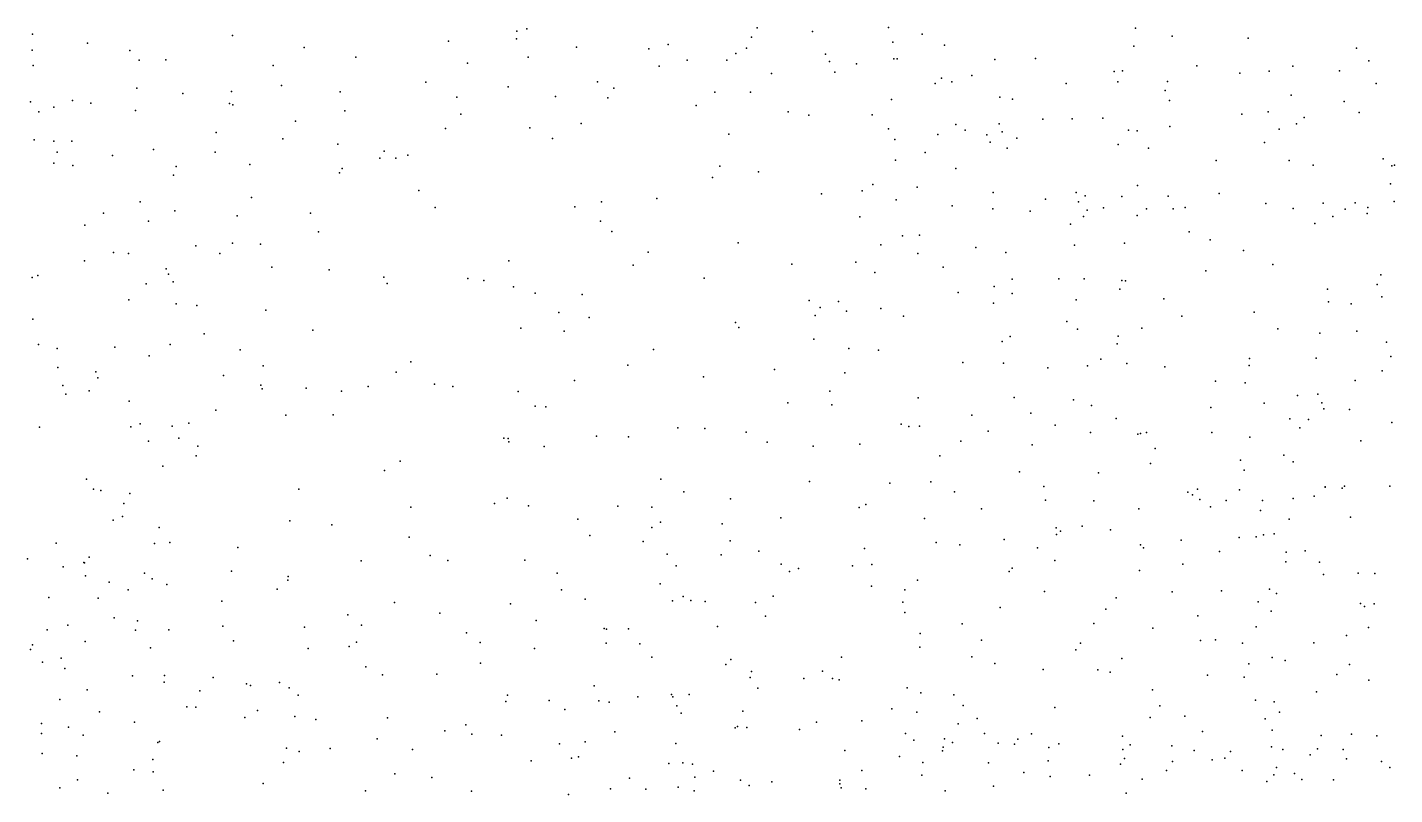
# Model space of a CAD drawing. Header units: metres. Extents: x -23.9 to 23.9, y -28.5 to 28.5.
# Drawn here: x -4.488 to -2.996, y 1.689 to 2.526 of the extents above; entities that cross this region are included whole.
import ezdxf

# ---------------------------------------------------------------- set-up
doc = ezdxf.new("R2010")
doc.units = ezdxf.units.M

msp = doc.modelspace()

# ---------------------------------------------------------------- linework, layer by layer
for p in [(-3.9539, 2.5218, 29.6572), (-3.9428, 2.5244, 23.9117), (-3.6917, 2.5254, 25.2998), (-3.6314, 2.5217, 23.9215), (-3.5483, 2.5261, 14.7969), (-3.2789, 2.5253, 20.0362), (-4.482, 2.5186, 13.2594), (-4.4221, 2.5088, 24.9389), (-4.2639, 2.5172, 24.0741), (-4.0282, 2.5112, 29.7224), (-3.9541, 2.5134, 25.3021), (-3.7889, 2.5073, 25.5042), (-3.6979, 2.5154, 12.933), (-3.5439, 2.51, 14.9836), (-3.5117, 2.5187, 29.3187), (-3.4872, 2.5065, 28.2636), (-3.2807, 2.5054, 25.4958), (-3.2389, 2.5166, 27.944), (-3.156, 2.5143, 27.5697), (-4.4824, 2.5012, 24.502), (-4.3761, 2.5009, 13.9765), (-4.3368, 2.4908, 24.1605), (-4.1859, 2.5041, 25.2012), (-4.1295, 2.4937, 23.9831), (-3.9414, 2.4937, 25.4924), (-3.8889, 2.5046, 19.9425), (-3.8099, 2.5025, 23.8991), (-3.7148, 2.4977, 14.3412), (-3.7032, 2.5033, 25.5134), (-3.6172, 2.497, 29.4038), (-3.5425, 2.4917, 14.7179), (-3.5389, 2.4916, 25.6512), (-3.4324, 2.4912, 12.8157), (-3.388, 2.4922, 29.1716), (-3.038, 2.5035, 9.3423), (-4.4813, 2.4844, 25.8139), (-4.3656, 2.4904, 25.7105), (-4.2195, 2.4846, 29.8212), (-4.0075, 2.4871, 12.8864), (-3.7985, 2.4837, 25.335), (-3.7681, 2.4903, 29.4759), (-3.7249, 2.4902, -21.8711), (-3.6759, 2.4758, 21.7771), (-3.6128, 2.4888, 14.3757), (-3.6071, 2.4771, 25.5304), (-3.5834, 2.4862, 14.5173), (-3.3022, 2.4778, 11.5784), (-3.2931, 2.4786, 28.0436), (-3.212, 2.484, 26.2864), (-3.1652, 2.4762, 12.7736), (-3.1332, 2.4784, 15.6091), (-3.1074, 2.4837, 26.368), (-3.0564, 2.4788, 12.7877), (-3.0246, 2.4895, 27.2984), (-4.2106, 2.4627, 12.9254), (-4.053, 2.4663, 14.2572), (-3.9631, 2.4614, 14.293), (-3.8659, 2.4668, 14.3124), (-3.4975, 2.4649, 25.4516), (-3.4906, 2.4707, 23.9806), (-3.4792, 2.4667, 15.3095), (-3.4577, 2.4736, 25.7339), (-3.3547, 2.465, 24.0763), (-3.2982, 2.4665, 28.9193), (-3.2441, 2.4672, 15.5555), (-3.0167, 2.4649, 24.224), (-4.4386, 2.4463, 17.3424), (-4.3683, 2.4596, 25.0703), (-4.3181, 2.4541, 29.8256), (-4.2652, 2.4563, 14.0671), (-4.1464, 2.4558, 25.5444), (-4.0193, 2.4499, 25.4483), (-3.9117, 2.4508, 25.3657), (-3.8547, 2.4491, 29.5398), (-3.8479, 2.4596, 12.8761), (-3.7379, 2.4553, 23.9117), (-3.699, 2.4555, 25.383), (-3.5451, 2.4474, 15.1595), (-3.4271, 2.4498, 15.3939), (-3.4132, 2.4477, 25.8369), (-3.2467, 2.4574, 24.1832), (-3.2419, 2.4465, 12.7963), (-3.1093, 2.4521, -21.0285), (-4.4842, 2.4449, 24.5992), (-4.475, 2.434, -21.1673), (-4.4587, 2.439, 24.8091), (-4.4185, 2.4435, 29.8317), (-4.3697, 2.4355, 13.006), (-4.2673, 2.443, 25.1801), (-4.2637, 2.4416, 5.9658), (-4.1414, 2.435, 29.7462), (-4.0148, 2.4315, 25.307), (-3.7584, 2.4408, 12.8883), (-3.6578, 2.434, 12.9251), (-3.1631, 2.4316, 27.8358), (-3.1344, 2.4339, 27.7018), (-3.0514, 2.4452, 15.6501), (-3.035, 2.4333, 5.9076), (-4.1951, 2.4237, 25.2293), (-3.9397, 2.4164, 24.5351), (-3.8836, 2.4211, -15.8679), (-3.6354, 2.4302, -24.4592), (-3.5662, 2.4307, 12.9116), (-3.4749, 2.4201, 25.5227), (-3.4278, 2.421, 28.4302), (-3.3803, 2.4259, 15.4651), (-3.348, 2.4265, 28.5477), (-3.3146, 2.4271, 29.053), (-3.2415, 2.4178, 27.9987), (-3.1036, 2.421, 27.4423), (-3.0952, 2.4277, 24.2064), (-4.4802, 2.4035, 24.9334), (-4.4589, 2.402, 13.0882), (-4.4392, 2.4019, 13.8837), (-4.2816, 2.4116, 24.1145), (-4.209, 2.4044, 14.1082), (-4.0315, 2.4159, 21.5274), (-3.9148, 2.4047, 14.2525), (-3.7226, 2.4096, 14.2775), (-3.5483, 2.4153, 14.4736), (-3.5414, 2.4038, 14.7904), (-3.4948, 2.4091, 29.3453), (-3.4648, 2.4138, 28.3521), (-3.4413, 2.4088, 25.6162), (-3.4245, 2.4123, 12.8809), (-3.4086, 2.4051, 29.2405), (-3.2867, 2.4141, 28.7595), (-3.2773, 2.4133, 28.8533), (-3.1223, 2.415, 12.8289), (-4.4551, 2.3901, 24.4384), (-4.3947, 2.3862, 29.7745), (-4.3501, 2.393, 25.6961), (-4.2828, 2.3899, 22.8507), (-4.1492, 2.3986, 25.4405), (-4.0984, 2.3909, 23.9916), (-4.0727, 2.3867, 29.6245), (-3.5083, 2.3896, 14.6919), (-3.4376, 2.4008, 24.0369), (-3.4191, 2.3942, 25.7256), (-3.2978, 2.3983, 28.0833), (-3.2649, 2.3942, 24.112), (-3.1385, 2.4005, 25.5615), (-4.4587, 2.3781, 25.1022), (-4.4382, 2.3753, 25.7665), (-4.3253, 2.3744, 24.1915), (-4.2451, 2.3764, 25.2829), (-4.1442, 2.372, 5.4054), (-4.1032, 2.3836, 12.8458), (-4.0858, 2.3833, 25.3509), (-3.7323, 2.3746, 29.49), (-3.5407, 2.3813, 14.3615), (-3.475, 2.3722, 12.9351), (-3.1909, 2.3808, 12.1432), (-3.1116, 2.381, -14.0341), (-3.0852, 2.3759, 27.6404), (-3.0091, 2.3826, 12.8976), (-2.9995, 2.375, 27.5186), (-2.9964, 2.3759, 26.457), (-4.3284, 2.365, 25.2535), (-4.1471, 2.3674, -13.9192), (-3.7403, 2.3622, 12.8623), (-3.6904, 2.3684, 6.1394), (-4.0607, 2.3483, 8.9954), (-3.6214, 2.3446, 23.9675), (-3.5772, 2.3478, 14.9604), (-3.5655, 2.3548, 15.1244), (-3.5171, 2.3519, -20.4618), (-3.4342, 2.3461, 22.6882), (-3.3437, 2.3461, 12.9278), (-3.3339, 2.3424, 28.5588), (-3.2939, 2.3415, 28.672), (-3.2769, 2.3536, 25.5916), (-3.2433, 2.3421, 24.0332), (-3.1877, 2.3449, 12.9006), (-3.0009, 2.3555, 12.043), (-4.3646, 2.3359, 24.2702), (-4.2431, 2.3407, 25.414), (-4.043, 2.3298, 14.162), (-3.8905, 2.3302, 12.8175), (-3.8616, 2.3359, 29.544), (-3.8011, 2.3393, -14.3105), (-3.5401, 2.338, 24.0022), (-3.4789, 2.3316, 28.25), (-3.4348, 2.3281, 28.4007), (-3.3771, 2.3387, 28.4856), (-3.3413, 2.3358, 28.1369), (-3.3318, 2.3269, 25.7028), (-3.3138, 2.3293, 26.0435), (-3.2671, 2.3283, 28.8471), (-3.238, 2.3283, 15.5883), (-3.225, 2.3296, 4.9139), (-3.137, 2.3339, 24.0927), (-3.1071, 2.3284, 15.6464), (-3.0744, 2.3345, 12.9392), (-3.0503, 2.3278, 25.5797), (-3.0394, 2.3347, 8.9834), (-3.0258, 2.3298, 15.6702), (-2.9969, 2.336, 11.7761), (-4.4048, 2.3234, 13.9641), (-4.3556, 2.3146, 12.9433), (-4.327, 2.326, 14.0257), (-4.2587, 2.3205, 29.6564), (-4.1789, 2.3236, 24.0731), (-3.8624, 2.3147, 14.1799), (-3.5799, 2.3193, 14.2824), (-3.3939, 2.3256, 24.0912), (-3.3357, 2.3197, 25.8043), (-3.2773, 2.3208, 28.9456), (-3.0833, 2.3122, 24.0191), (-3.0637, 2.3197, 27.7025), (-3.0263, 2.323, 11.8769), (-4.425, 2.3104, 29.6738), (-4.1701, 2.3032, 29.5874), (-3.8501, 2.3036, 23.9577), (-3.5333, 2.2987, 12.9557), (-3.5145, 2.2995, 15.3013), (-3.3501, 2.3114, 15.5122), (-3.2207, 2.303, 27.9929), (-4.3038, 2.2877, 23.6411), (-4.2641, 2.2907, 4.309), (-4.2334, 2.2895, 9.962), (-3.7125, 2.2912, 15.041), (-3.5569, 2.2888, 14.7919), (-3.4531, 2.2859, 28.3194), (-3.3457, 2.2887, 25.9387), (-3.2911, 2.2909, 26.1346), (-3.1976, 2.2944, 25.575), (-3.1614, 2.2826, 23.9707), (-4.4255, 2.2714, 12.981), (-4.3939, 2.2806, 24.3839), (-4.3774, 2.2795, 25.3399), (-4.2779, 2.2795, -18.9853), (-3.9625, 2.2715, 14.1519), (-3.8104, 2.2808, -13.3797), (-3.6539, 2.2678, 14.2101), (-3.5842, 2.27, 15.0566), (-3.5163, 2.2794, 14.5966), (-3.4204, 2.2806, 15.4431), (-3.1292, 2.2673, 13.0195), (-4.4826, 2.2533, 29.5476), (-4.4762, 2.2555, 25.7663), (-4.3364, 2.2627, 25.4538), (-4.3336, 2.257, 25.5595), (-4.2209, 2.2644, 12.848), (-4.1584, 2.2616, 14.1191), (-4.0989, 2.2535, 24.0573), (-4.0074, 2.2523, 29.5401), (-3.8268, 2.2667, 12.8065), (-3.7496, 2.2526, 23.9857), (-3.5632, 2.2588, 15.1616), (-3.4888, 2.2647, 14.4813), (-3.2025, 2.2606, 26.3232), (-3.0116, 2.2561, 26.3626), (-4.358, 2.2465, 25.655), (-4.3286, 2.2486, 29.5792), (-4.0952, 2.2466, 29.5374), (-3.9898, 2.2499, 12.7933), (-3.9575, 2.2432, 24.0062), (-3.4332, 2.2433, 24.0583), (-3.4134, 2.2516, 13.0034), (-3.3627, 2.2517, 28.1572), (-3.3351, 2.2518, 24.042), (-3.2961, 2.2407, 13.039), (-3.2938, 2.25, 25.8317), (-3.2898, 2.2495, 29.0189), (-3.0697, 2.2406, 11.8943), (-3.0156, 2.2456, 23.8992), (-4.377, 2.2288, 28.088), (-4.3255, 2.2247, 24.3021), (-4.3029, 2.2227, 12.8849), (-3.9339, 2.2362, -19.6029), (-3.8825, 2.2348, 29.5293), (-3.6348, 2.2282, 29.4552), (-3.6029, 2.227, 14.2826), (-3.4724, 2.2369, 14.3902), (-3.4341, 2.2253, 28.4045), (-3.4137, 2.236, 29.2633), (-3.3439, 2.2291, 29.1603), (-3.2482, 2.2301, 25.667), (-3.0687, 2.2268, 12.0545), (-3.044, 2.2246, 11.7425), (-3.0104, 2.2321, 15.6714), (-4.4818, 2.2078, 13.9113), (-4.2276, 2.2178, 24.1817), (-3.908, 2.2151, 5.7722), (-3.8749, 2.2097, 24.0176), (-3.6283, 2.2117, 14.6685), (-3.623, 2.2206, 14.8056), (-3.5941, 2.2167, 14.9168), (-3.5568, 2.2195, 12.9236), (-3.5321, 2.2112, 29.3812), (-3.2287, 2.2112, -17.7624), (-3.1495, 2.2156, 27.8778), (-4.1762, 2.1959, 29.5486), (-3.9493, 2.1982, -16.977), (-3.9023, 2.1948, 12.7897), (-3.7152, 2.2042, 14.1886), (-3.7118, 2.1987, 12.8341), (-3.3539, 2.2053, 28.5236), (-3.3422, 2.1971, 23.9417), (-3.272, 2.1979, 28.8511), (-3.1239, 2.1973, 26.2963), (-3.078, 2.1926, 11.8211), (-3.0378, 2.1948, 12.2025), (-4.4756, 2.1804, 13.0185), (-4.3321, 2.1801, 20.3657), (-4.2948, 2.1918, 5.0034), (-3.6298, 2.186, 14.5245), (-3.4245, 2.1834, 15.4168), (-3.4158, 2.189, 21.8847), (-3.299, 2.181, 28.6719), (-3.2978, 2.1893, 15.5394), (-3.0052, 2.1827, 23.815), (-4.455, 2.1759, 9.3936), (-4.3924, 2.1772, 29.4233), (-4.355, 2.1677, 14.0313), (-4.2554, 2.1743, 29.4992), (-3.8049, 2.1746, 14.1503), (-3.5917, 2.1758, 14.4379), (-3.5594, 2.1741, 15.1451), (-3.3168, 2.1643, 13.0833), (-3.1547, 2.1649, 15.6208), (-3.0821, 2.1653, 25.5723), (-3.0007, 2.167, 11.355), (-4.4543, 2.155, 28.0002), (-4.413, 2.1505, 25.5943), (-4.2305, 2.1571, 12.8386), (-4.0854, 2.15, 1.2262), (-4.0695, 2.1612, 14.1522), (-3.8327, 2.1576, -18.257), (-3.6728, 2.153, 14.8482), (-3.596, 2.1495, 24.0515), (-3.4673, 2.1605, 12.9877), (-3.423, 2.1597, 23.9687), (-3.3747, 2.1546, -12.3605), (-3.3315, 2.1568, 29.1062), (-3.2884, 2.1594, 28.9565), (-3.247, 2.1557, 25.8787), (-3.1549, 2.1573, 23.8001), (-3.0102, 2.1516, 26.2899), (-4.4489, 2.1355, 24.3723), (-4.4109, 2.1439, 12.9488), (-4.2737, 2.1464, 17.887), (-4.2331, 2.1357, 14.1075), (-4.1836, 2.1326, 29.484), (-4.116, 2.1344, 24.1622), (-4.0436, 2.1368, 12.7866), (-4.0238, 2.1345, 17.3785), (-3.891, 2.1409, 24.2447), (-3.7502, 2.1451, 29.4907), (-3.1917, 2.1401, -23.5605), (-3.1593, 2.1383, 25.6381), (-3.0395, 2.1409, 9.8619), (-4.4459, 2.1261, 13.963), (-4.4203, 2.1297, 25.5092), (-4.3767, 2.1186, 28.1421), (-4.2317, 2.1318, -24.6411), (-4.1451, 2.1295, 12.8059), (-3.9525, 2.1291, 22.9966), (-3.6123, 2.1294, 12.8724), (-3.5162, 2.1222, 15.2635), (-3.4113, 2.1223, 29.2327), (-3.3468, 2.1199, 26.1146), (-3.1025, 2.1247, 12.0615), (-3.0801, 2.1259, 11.3446), (-4.2823, 2.1086, 29.4311), (-4.2057, 2.1032, 24.2274), (-4.154, 2.1037, -23.3119), (-3.9338, 2.1131, 29.5171), (-3.9222, 2.1124, 12.7825), (-3.6581, 2.1165, 14.4253), (-3.6102, 2.1145, 15.0369), (-3.4576, 2.1032, 28.4076), (-3.3933, 2.1052, 15.4347), (-3.327, 2.1137, 23.8254), (-3.197, 2.1115, 13.0957), (-3.1386, 2.1164, 26.2447), (-3.0758, 2.1167, 12.1667), (-3.0736, 2.1102, 11.6866), (-3.0457, 2.1092, 13.1127), (-4.4743, 2.09, 28.1369), (-4.3747, 2.0906, 29.3591), (-4.3648, 2.0936, 24.3091), (-4.3298, 2.091, 12.8962), (-4.3116, 2.0943, 28.0629), (-3.7783, 2.0895, 12.8078), (-3.7489, 2.0886, 14.6927), (-3.5347, 2.0932, 29.3555), (-3.5264, 2.0908, 24.0201), (-3.5148, 2.0913, 10.1311), (-3.3667, 2.0921, 28.1255), (-3.3003, 2.0997, 28.7593), (-3.1108, 2.0992, 11.8854), (-3.0998, 2.0895, 11.5865), (-3.0902, 2.0986, 11.1983), (-2.9996, 2.0953, 11.0611), (-4.3554, 2.0747, 0.9926), (-4.3226, 2.0779, 2.1894), (-3.968, 2.078, 24.1404), (-3.9631, 2.0777, 15.9164), (-3.9627, 2.0742, 14.1613), (-3.8669, 2.0801, 24.1223), (-3.832, 2.0795, 29.4935), (-3.7036, 2.0845, 14.9052), (-3.6807, 2.0736, 29.4419), (-3.4694, 2.0747, 29.2862), (-3.4398, 2.0857, 15.3574), (-3.3282, 2.0843, 29.0415), (-3.2766, 2.0826, 13.0944), (-3.2735, 2.0832, 28.0127), (-3.2671, 2.0841, 25.9912), (-3.1957, 2.0842, 25.8418), (-3.1542, 2.0791, 15.5976), (-3.0332, 2.0751, 23.7203), (-4.3037, 2.0588, 14.0618), (-4.3016, 2.0694, 28.239), (-3.9239, 2.0691, 1.5613), (-3.6306, 2.0695, 24.0951), (-3.5798, 2.0714, 15.1486), (-3.4926, 2.0587, 12.9689), (-3.3918, 2.0709, 28.5199), (-3.2575, 2.0668, 26.1724), (-3.1173, 2.0594, 11.9958), (-4.3398, 2.0477, 27.9932), (-4.0809, 2.0531, 14.1455), (-3.2626, 2.0505, -18.4119), (-3.1645, 2.0541, 25.7642), (-3.1605, 2.0431, 11.5379), (-3.1071, 2.0521, 11.8065), (-4.4231, 2.0335, 28.1809), (-4.0981, 2.0429, 27.0054), (-3.7969, 2.0335, 14.1575), (-3.6347, 2.0307, 15.082), (-3.5471, 2.029, 28.3284), (-3.5022, 2.0303, 28.1956), (-3.4055, 2.0413, 23.8227), (-3.3195, 2.0403, 28.9213), (-4.4156, 2.0226, 24.3011), (-4.4077, 2.021, 13.9837), (-4.3758, 2.0176, 12.939), (-4.1915, 2.0226, 29.4389), (-3.7716, 2.0195, 14.5286), (-3.4765, 2.0196, -14.5907), (-3.3792, 2.0254, 29.1149), (-3.2221, 2.0192, 15.538), (-3.217, 2.0162, 11.2821), (-3.2113, 2.0224, 11.3963), (-3.1658, 2.0216, 11.1351), (-3.0842, 2.0148, 27.9312), (-3.0722, 2.025, 15.6083), (-3.0722, 2.0245, 25.5539), (-3.0535, 2.0234, 12.2583), (-3.0511, 2.0258, 26.2229), (-3.0017, 2.0259, 27.9884), (-4.3826, 2.007, 27.8832), (-4.0696, 2.003, 29.468), (-3.9781, 2.0068, 24.2063), (-3.9643, 2.0126, 12.7904), (-3.9411, 2.0043, 29.4798), (-3.8438, 2.0038, 24.223), (-3.8067, 2.003, 14.6763), (-3.7206, 2.0118, 12.8372), (-3.5803, 2.0023, 29.3485), (-3.5731, 2.0056, 5.5125), (-3.447, 2.0009, 29.2112), (-3.3771, 2.0103, 13.0774), (-3.3245, 2.0099, 28.8224), (-3.2756, 2.0009, 26.052), (-3.209, 2.0113, 25.9476), (-3.1971, 2.0032, 23.6907), (-3.1801, 2.0101, 13.0862), (-3.1426, 1.9991, 26.2028), (-3.1407, 2.0102, 11.7078), (-3.1072, 2.0123, 12.1121), (-4.3942, 1.9887, 21.7854), (-4.3839, 1.9928, 29.3093), (-4.2013, 1.9881, 14.1023), (-4.1555, 1.9836, 28.2571), (-3.8872, 1.9898, 14.1505), (-3.7971, 1.9866, -20.5074), (-3.7297, 1.9845, 15.0052), (-3.6659, 1.9912, 29.4021), (-3.5091, 1.9903, 15.2334), (-3.1116, 1.9898, 14.9711), (-3.0444, 1.992, 23.6626), (-4.344, 1.9806, 26.692), (-4.0713, 1.97, 12.8096), (-3.8742, 1.972, 21.6347), (-3.8066, 1.9807, 14.8119), (-3.3657, 1.9804, 28.658), (-3.3653, 1.9729, 23.7451), (-3.361, 1.9767, 29.0201), (-3.3372, 1.9821, 28.04), (-3.3063, 1.9781, 15.4585), (-3.1661, 1.9697, 25.867), (-3.1476, 1.9703, 11.0106), (-3.1396, 1.9727, 25.7682), (-3.1279, 1.9738, 11.9017), (-4.4562, 1.9635, 26.379), (-4.349, 1.9631, 19.6767), (-4.3322, 1.9644, 28.2604), (-4.2582, 1.959, 28.0386), (-3.8161, 1.9654, 14.5989), (-3.7211, 1.9662, 14.2572), (-3.6899, 1.9549, 15.0795), (-3.5746, 1.9578, 12.9292), (-3.4966, 1.9644, 23.8426), (-3.4707, 1.9617, 28.4817), (-3.4222, 1.9677, 28.1082), (-3.3859, 1.9586, 15.3798), (-3.2736, 1.9618, 26.1294), (-3.2704, 1.9584, 11.3881), (-3.2292, 1.9668, 11.1429), (-3.1873, 1.9543, 27.7974), (-3.0939, 1.9553, 13.0951), (-4.4877, 1.9464, 27.663), (-4.4262, 1.9424, 23.6608), (-4.4255, 1.942, 12.9993), (-4.4202, 1.9483, 26.5276), (-4.1235, 1.9443, 29.4246), (-4.0483, 1.95, 14.1306), (-4.0289, 1.9445, 28.2131), (-3.9451, 1.9451, 18.0282), (-3.7897, 1.9516, 12.8263), (-3.78, 1.939, 24.2356), (-3.731, 1.9508, 14.3416), (-3.6654, 1.9408, 28.2115), (-3.5877, 1.939, 15.1888), (-3.5667, 1.9404, 28.3958), (-3.3672, 1.9445, 28.751), (-3.2274, 1.9406, 11.5858), (-3.1152, 1.9431, 12.0601), (-3.1149, 1.9536, 15.555), (-3.0784, 1.9429, 8.8784), (-4.4486, 1.9377, 13.9171), (-4.4242, 1.928, 28.2103), (-4.3598, 1.931, 22.8207), (-4.3514, 1.9245, 4.3727), (-4.2652, 1.9329, 10.0275), (-4.2034, 1.9272, 29.38), (-3.91, 1.9307, 28.2546), (-3.6564, 1.9326, 12.8831), (-3.6467, 1.9359, -16.6019), (-3.4168, 1.9327, 13.0629), (-3.4134, 1.9363, 29.079), (-3.2746, 1.9338, 27.8864), (-3.0741, 1.9294, 27.9577), (-3.0362, 1.9307, 12.2852), (-3.018, 1.9303, 26.2108), (-4.3986, 1.9209, 24.2696), (-4.3777, 1.9125, 27.7021), (-4.3356, 1.9184, 27.8666), (-4.2153, 1.9134, 12.8729), (-4.2036, 1.9233, 28.3177), (-3.905, 1.9127, 12.8227), (-3.7975, 1.9192, 29.4091), (-3.567, 1.9166, 23.9081), (-3.5305, 1.9127, 29.2351), (-3.5167, 1.9233, 28.1403), (-3.3782, 1.911, 28.8599), (-3.2392, 1.9105, 23.6641), (-3.1851, 1.9116, 11.6927), (-3.1328, 1.9133, 27.8908), (-4.4641, 1.9044, 29.2366), (-4.4103, 1.9034, 26.2419), (-4.2756, 1.9003, -20.0684), (-4.0874, 1.8989, 28.2932), (-3.9609, 1.8973, 24.2157), (-3.8792, 1.9024, 14.122), (-3.7842, 1.9007, 14.9682), (-3.7725, 1.9055, 28.2024), (-3.7642, 1.9012, 28.2864), (-3.7485, 1.8999, 16.1109), (-3.6934, 1.8989, 29.3511), (-3.6743, 1.9057, 24.1184), (-3.5329, 1.8994, 28.4706), (-3.3002, 1.9039, 11.4446), (-3.1451, 1.8997, 11.8366), (-3.1252, 1.9088, 25.7044), (-3.0336, 1.8977, 15.5462), (-3.0294, 1.8944, 25.4572), (-3.0188, 1.8973, 23.6294), (-4.393, 1.882, 26.3357), (-4.138, 1.8854, 28.0852), (-4.0377, 1.8872, 29.4007), (-3.9328, 1.8791, 28.1799), (-3.6826, 1.8839, 28.3424), (-3.5305, 1.888, 12.9906), (-3.4267, 1.8934, 28.0464), (-3.3115, 1.8917, 15.3972), (-3.2112, 1.8844, 10.9937), (-3.131, 1.8893, 11.9214), (-4.4662, 1.8691, 2.6052), (-4.4437, 1.8743, 27.4656), (-4.3699, 1.8686, 12.9883), (-4.3676, 1.8789, 27.5302), (-4.3335, 1.869, 27.7871), (-4.2744, 1.8732, 27.9309), (-4.1855, 1.8718, -13.9884), (-4.1232, 1.874, 29.3755), (-4.0088, 1.8657, 14.1055), (-3.8587, 1.8706, 24.2459), (-3.8562, 1.8699, 14.7283), (-3.8322, 1.87, 14.8721), (-3.7348, 1.8725, 14.1892), (-3.5139, 1.8652, 23.81), (-3.468, 1.8757, 15.3116), (-3.3246, 1.8759, 11.2719), (-3.2602, 1.871, 11.6274), (-3.1475, 1.8722, 15.4824), (-3.025, 1.8717, 10.8208), (-4.4819, 1.8526, 28.2013), (-4.4248, 1.8562, 26.4597), (-4.3532, 1.8494, 27.346), (-4.2629, 1.857, 14.0289), (-4.1366, 1.8507, 12.8664), (-4.1287, 1.8557, 24.1989), (-3.9938, 1.8552, 23.8454), (-3.8564, 1.8546, 14.6076), (-3.8197, 1.8538, 14.4571), (-3.5143, 1.8501, 29.1563), (-3.447, 1.8576, 23.7547), (-3.3391, 1.8546, 23.681), (-3.2082, 1.8573, 25.9937), (-3.1918, 1.8583, 27.811), (-3.1625, 1.8544, 13.0987), (-3.0847, 1.855, 12.1465), (-3.049, 1.8629, 6.0681), (-4.4843, 1.8477, 26.62), (-4.4508, 1.838, 26.1333), (-4.1813, 1.8486, 28.0051), (-3.9344, 1.8487, 28.3118), (-3.8066, 1.8392, 28.33), (-3.7203, 1.8367, 14.2723), (-3.5998, 1.8394, -23.687), (-3.4575, 1.8395, 28.6742), (-3.3443, 1.8472, 27.9122), (-3.2941, 1.8377, 16.2262), (-3.1299, 1.8387, 26.1814), (-3.1158, 1.8356, 25.5682), (-4.471, 1.8337, 29.1748), (-4.4469, 1.8268, 13.0917), (-4.1185, 1.8288, 14.0766), (-4.1005, 1.8199, 28.3525), (-4.041, 1.8206, 12.8604), (-3.9933, 1.8328, 28.1238), (-3.726, 1.8314, 12.8961), (-3.698, 1.8235, 28.1332), (-3.6203, 1.824, 12.9539), (-3.4325, 1.8323, 28.8556), (-3.3798, 1.8258, 13.1026), (-3.3203, 1.8254, 11.5599), (-3.3068, 1.823, 11.0867), (-3.2005, 1.8196, 11.7651), (-3.1556, 1.8318, 23.6162), (-3.0593, 1.8204, 27.9844), (-3.0458, 1.8313, 12.2474), (-4.3731, 1.8189, 26.3879), (-4.3383, 1.8121, 28.3614), (-4.3382, 1.8193, 27.197), (-4.285, 1.8172, 29.2365), (-4.2486, 1.81, 28.4375), (-4.2442, 1.8085, 27.3894), (-4.2125, 1.8115, 27.2877), (-4.2023, 1.8057, 12.9177), (-3.8694, 1.808, 12.8692), (-3.6992, 1.817, 15.146), (-3.6908, 1.8054, -13.0667), (-3.6407, 1.8159, 28.4502), (-3.6097, 1.8161, 23.9141), (-3.6024, 1.8146, 28.095), (-3.5282, 1.8057, 15.2813), (-3.1606, 1.8174, 25.8959), (-3.0245, 1.814, 25.3965), (-4.4522, 1.7929, 13.8119), (-4.4223, 1.8037, 28.2858), (-4.2997, 1.8027, 27.6619), (-4.1922, 1.7978, 27.201), (-3.9659, 1.7908, 29.3331), (-3.9639, 1.7977, 14.08), (-3.9186, 1.7921, 28.1034), (-3.8645, 1.7916, 14.063), (-3.8531, 1.7903, 29.3183), (-3.822, 1.7961, 14.9544), (-3.7852, 1.7984, 28.121), (-3.7836, 1.796, 14.3504), (-3.7657, 1.7986, 24.2112), (-3.5132, 1.8004, 5.1646), (-3.4772, 1.7983, 28.7552), (-3.2604, 1.8037, 15.386), (-3.1482, 1.7924, 27.873), (-3.1277, 1.7906, 11.8772), (-3.0818, 1.8015, 13.1199), (-4.4091, 1.7797, -24.3397), (-4.3138, 1.7849, 29.1635), (-4.304, 1.7847, -15.5242), (-4.2367, 1.781, 13.9946), (-3.9015, 1.7823, 24.2339), (-3.7794, 1.7862, 14.0922), (-3.7746, 1.7781, 29.2786), (-3.7073, 1.7802, 14.2106), (-3.5447, 1.7828, 23.8171), (-3.5177, 1.7793, 28.6765), (-3.467, 1.7867, 27.9652), (-3.3671, 1.7843, 11.4543), (-3.2524, 1.786, 26.135), (-3.2251, 1.7748, 13.1194), (-3.1221, 1.7792, 25.7127), (-4.4721, 1.7669, 27.2369), (-4.4428, 1.7628, 29.0841), (-4.3708, 1.7682, 26.1781), (-4.2505, 1.7734, 27.7734), (-4.1961, 1.7744, 29.2405), (-4.1731, 1.7713, 27.9029), (-4.0949, 1.773, 24.2013), (-4.0095, 1.7655, 28.0311), (-3.7158, 1.7622, 23.6692), (-3.7132, 1.7637, 24.1282), (-3.7028, 1.7626, 29.214), (-3.6457, 1.7603, 28.5214), (-3.6269, 1.7682, 29.1655), (-3.5777, 1.7699, 28.5985), (-3.4724, 1.7665, 21.9766), (-3.4518, 1.7725, 15.3214), (-3.2631, 1.7734, 11.7073), (-3.1376, 1.772, 25.8154), (-3.13, 1.7598, 15.3972), (-4.4721, 1.7559, 27.1397), (-4.4268, 1.7541, 13.1368), (-4.3454, 1.7462, 27.2756), (-4.3436, 1.7471, 28.4321), (-4.1061, 1.7501, 27.9519), (-4.0322, 1.759, 29.2862), (-4.003, 1.7552, 28.4079), (-3.9704, 1.7543, 12.8957), (-3.8792, 1.7469, 14.7369), (-3.847, 1.7577, 14.4834), (-3.7804, 1.745, -24.2523), (-3.5299, 1.7561, 28.9529), (-3.5207, 1.7486, 28.8572), (-3.4875, 1.7501, 22.6308), (-3.4786, 1.7462, -6.0064), (-3.4437, 1.7561, 27.8778), (-3.4287, 1.7454, -5.9493), (-3.4074, 1.7499, -6.0571), (-3.3924, 1.7557, 5.8182), (-3.3626, 1.7449, -6.147), (-3.2934, 1.7531, -5.9939), (-3.206, 1.758, 27.8002), (-3.0765, 1.7537, 26.1944), (-3.0433, 1.7553, 15.4304), (-3.0157, 1.7536, 23.5967), (-4.4715, 1.7343, 13.6939), (-4.4338, 1.7315, 28.3465), (-4.2051, 1.74, 27.4975), (-4.1912, 1.7362, 16.9334), (-4.1574, 1.7397, 27.3075), (-4.0676, 1.7385, 12.9209), (-3.9073, 1.7447, 28.4242), (-3.8867, 1.7307, 29.2463), (-3.596, 1.7373, 27.9873), (-3.5366, 1.7309, 13.108), (-3.4894, 1.737, -6.0896), (-3.489, 1.7411, 23.759), (-3.4112, 1.7445, 23.7052), (-3.3737, 1.7406, -5.8578), (-3.293, 1.7385, 10.9968), (-3.285, 1.7438, -5.9206), (-3.2395, 1.7425, 16.7277), (-3.2152, 1.7375, -6.0919), (-3.1755, 1.7363, -6.0186), (-3.1309, 1.7414, 25.5356), (-3.1185, 1.7387, 23.6003), (-3.0884, 1.7326, 10.7885), (-3.0806, 1.7392, 12.0155), (-3.0524, 1.7387, 12.1396), (-4.3717, 1.7162, 26.2829), (-4.3508, 1.7275, 13.0829), (-4.2084, 1.7245, 27.6196), (-3.9382, 1.7263, 23.0858), (-3.8941, 1.729, 12.9208), (-3.7881, 1.7232, -19.5957), (-3.7728, 1.7241, -16.0036), (-3.7621, 1.7224, 14.3043), (-3.5774, 1.7158, -5.9963), (-3.5111, 1.7244, -6.1582), (-3.4395, 1.7239, -5.8317), (-3.3742, 1.7261, 11.1637), (-3.2953, 1.7225, 23.6417), (-3.291, 1.7289, 27.6787), (-3.2452, 1.7158, 15.3759), (-3.2387, 1.7255, -6.1833), (-3.1954, 1.7274, -5.8682), (-3.1815, 1.729, 25.9255), (-3.1627, 1.7158, -6.1579), (-3.1253, 1.7188, 25.3463), (-3.049, 1.7285, -12.6359), (-3.0106, 1.7254, 13.1636), (-3.0016, 1.7189, 12.2467), (-4.433, 1.7056, 24.2908), (-4.3505, 1.7141, 29.0493), (-4.2305, 1.7013, 13.0053), (-4.0869, 1.7121, 29.2076), (-4.0467, 1.7081, 2.0339), (-3.8309, 1.7072, 28.0043), (-3.7596, 1.7083, 29.1702), (-3.7394, 1.7149, 28.0068), (-3.7099, 1.7052, -20.9253), (-3.6758, 1.7032, 28.6077), (-3.6015, 1.705, 28.9453), (-3.6015, 1.701, -6.0847), (-3.5122, 1.7104, -5.8251), (-3.4009, 1.7134, 11.38), (-3.3723, 1.7091, 13.1587), (-3.3294, 1.7106, 15.367), (-3.2717, 1.7061, -5.777), (-3.1359, 1.7035, 27.872), (-3.1281, 1.7109, -5.9305), (-3.1055, 1.7123, -6.0122), (-3.0975, 1.7059, 13.1521), (-3.0631, 1.7053, 27.9638), (-4.4522, 1.6969, 29.0276), (-4.3999, 1.691, 13.7755), (-4.3396, 1.6941, -23.7058), (-4.1188, 1.6935, 28.5237), (-4.0033, 1.6931, 28.4971), (-3.8976, 1.6893, 28.5057), (-3.8515, 1.6957, 24.2628), (-3.8131, 1.6953, 12.9562), (-3.7779, 1.6975, 14.0424), (-3.7603, 1.6935, 24.2031), (-3.7003, 1.6992, 29.1019), (-3.5999, 1.6967, -5.9009), (-3.573, 1.6958, 27.9005), (-3.4865, 1.6933, -5.7613), (-3.4338, 1.6987, -6.2676), (-3.2892, 1.6908, 13.1566)]:
    msp.add_point(p)

doc.saveas('drawing.dxf')
